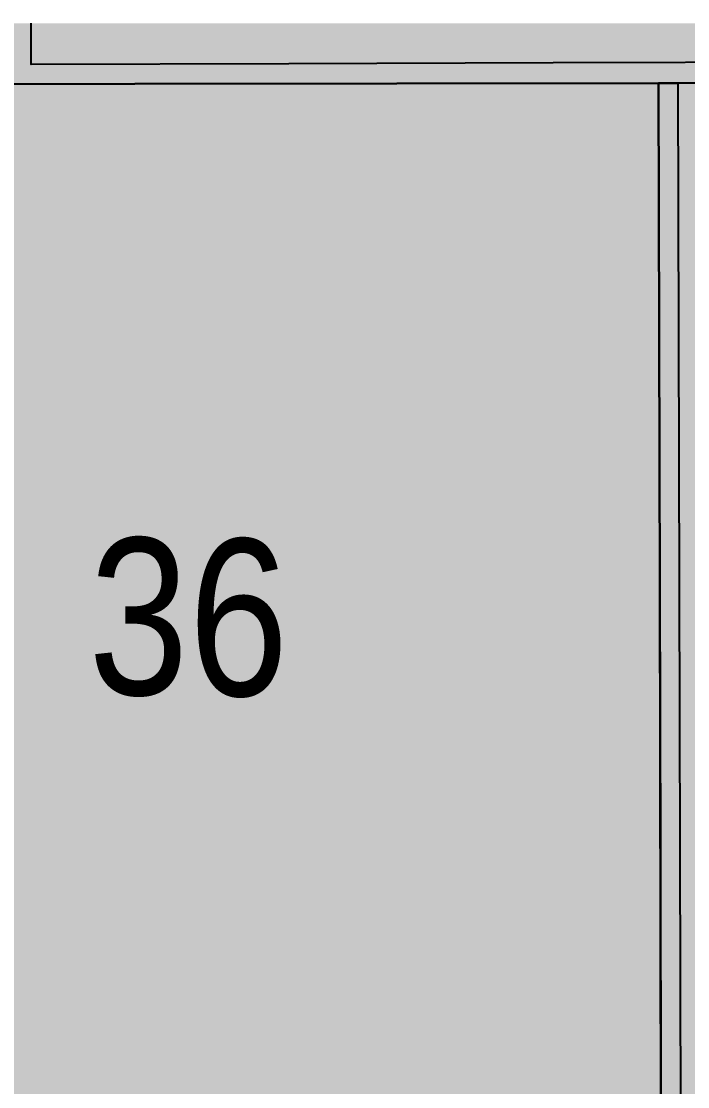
# Model space of a CAD drawing. Extents: x 560272 to 568164, y 6204780 to 6214217.
# Drawn here: x 566177.9 to 566211.8, y 6210291.7 to 6210345.9 of the extents above; entities that cross this region are included whole.
import ezdxf

# ---------------------------------------------------------------- set-up
doc = ezdxf.new("R2010")
doc.units = 0
doc.header["$LTSCALE"] = 5
doc.linetypes.add('DASHED2', pattern=[9.525, 6.35, -3.175])
for name, color, linetype in [('Quarters', 8, 'Continuous'), ('RoadSeg', 57, 'DASHED2'), ('Townships', 57, 'Continuous')]:
    doc.layers.add(name, color=color, linetype=linetype)
doc.layers.add('ROUTE-MAP-BACKGROUND-H', color=7, linetype='Continuous', true_color=0xf0ebff)
doc.styles.add('120', font='ARIALN.TTF', dxfattribs={"height": 13})

msp = doc.modelspace()

# ---------------------------------------------------------------- hatches: boundary and pattern name
at = {"layer": 'ROUTE-MAP-BACKGROUND-H'}
h = msp.add_hatch(color=256, dxfattribs=at)
h.dxf.hatch_style = 1
h.paths.add_polyline_path([(565237.99, 6210345.866), (566535.85, 6210345.729), (566539.103, 6209697.377), (565234.412, 6209697.744)])

# ---------------------------------------------------------------- linework, layer by layer
at = {"layer": 'Quarters', "flags": 128}
msp.add_lwpolyline([(566231.798, 6210345.761), (566231.803, 6210343.833), (566218.358, 6210343.791), (566204.912, 6210343.748), (566191.467, 6210343.706), (566178.357, 6210343.664), (566178.352, 6210345.767)], dxfattribs=at)
for points in [[(566224.393, 6210290.436), (566211.402, 6210290.391), (566211.371, 6210303.771), (566211.34, 6210317.152), (566211.311, 6210329.936), (566211.281, 6210342.72), (566224.268, 6210342.765), (566237.59, 6210342.811), (566250.911, 6210342.858), (566264.233, 6210342.904), (566264.267, 6210330.12), (566264.301, 6210317.336), (566264.337, 6210303.955), (566264.372, 6210290.574), (566251.046, 6210290.528), (566237.72, 6210290.482)], [(566170.418, 6210290.326), (566157.426, 6210290.306), (566157.401, 6210303.687), (566157.376, 6210317.068), (566157.351, 6210329.857), (566157.327, 6210342.646), (566170.314, 6210342.663), (566183.635, 6210342.681), (566196.956, 6210342.699), (566210.278, 6210342.717), (566210.307, 6210329.933), (566210.337, 6210317.149), (566210.367, 6210303.768), (566210.398, 6210290.387), (566197.072, 6210290.367), (566183.745, 6210290.347)]]:
    msp.add_lwpolyline(points, close=True, dxfattribs=at)
at = {"layer": 'Townships', "flags": 128}
for points in [[(566504.057, 6210345.732), (566504.062, 6210344.705), (566504.066, 6210343.725), (566481.063, 6210343.651), (566480.059, 6210343.647), (566453.415, 6210343.556), (566427.105, 6210343.466), (566426.101, 6210343.462), (566399.457, 6210343.371), (566373.148, 6210343.281), (566372.144, 6210343.278), (566345.5, 6210343.186), (566319.191, 6210343.095), (566318.188, 6210343.091), (566291.545, 6210342.999), (566265.236, 6210342.908), (566264.233, 6210342.904), (566237.59, 6210342.811), (566211.281, 6210342.72), (566210.278, 6210342.717), (566183.635, 6210342.681), (566177.355, 6210342.673), (566177.353, 6210343.661), (566177.349, 6210345.767)], [(565940.502, 6210342.399), (565941.506, 6210342.4), (565967.814, 6210342.43), (565994.457, 6210342.459), (565995.461, 6210342.461), (566021.77, 6210342.49), (566048.414, 6210342.521), (566049.417, 6210342.522), (566075.726, 6210342.552), (566102.369, 6210342.583), (566103.372, 6210342.584), (566129.681, 6210342.614), (566156.323, 6210342.645), (566157.327, 6210342.646), (566177.355, 6210342.673), (566183.635, 6210342.681), (566210.278, 6210342.717), (566210.337, 6210317.149), (566210.398, 6210290.387), (566210.46, 6210263.626), (566210.52, 6210237.198), (566210.523, 6210236.195)], [(566212.017, 6210020.767), (566211.013, 6210020.764), (566211.011, 6210021.767), (566210.951, 6210048.194), (566210.89, 6210074.956), (566210.83, 6210101.717), (566210.769, 6210128.479), (566210.766, 6210129.483), (566210.706, 6210155.91), (566210.645, 6210182.671), (566210.584, 6210209.433), (566210.523, 6210236.195), (566210.52, 6210237.198), (566210.46, 6210263.626), (566210.398, 6210290.387), (566210.337, 6210317.149), (566210.278, 6210342.717), (566211.281, 6210342.72), (566237.59, 6210342.811)]]:
    msp.add_lwpolyline(points, dxfattribs=at)

# ---------------------------------------------------------------- texts
at = {"layer": 'RoadSeg', "style": '120'}
msp.add_text('36', height=7.9769, rotation=359.4504, dxfattribs=at).set_placement((566181.253, 6210311.626))

doc.saveas('drawing.dxf')
